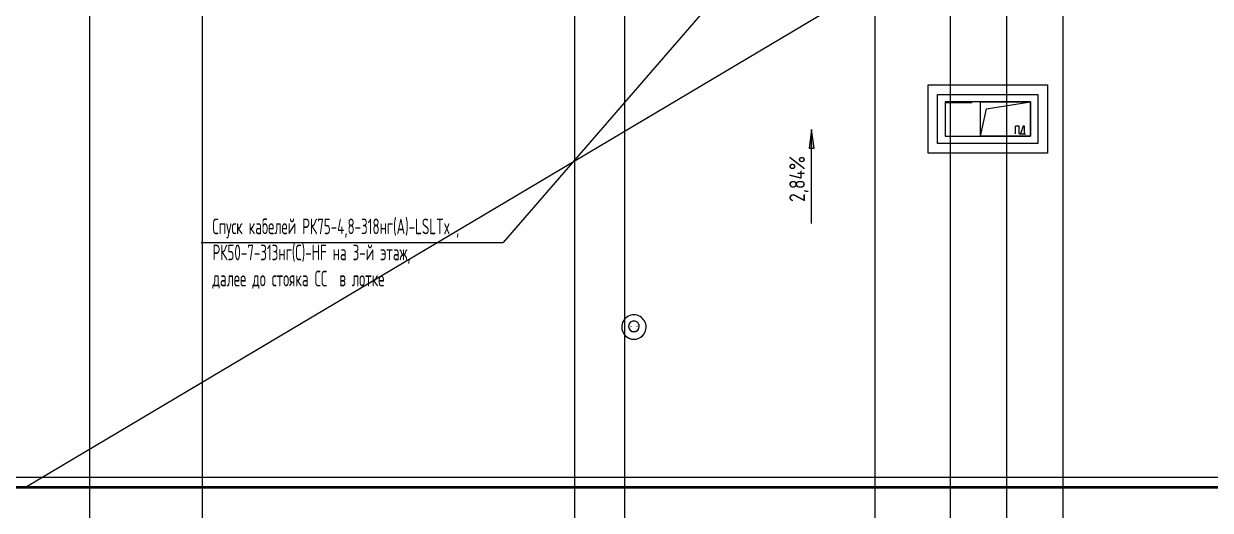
# Model space of a CAD drawing. Header units: millimetres. Extents: x -87434 to 499450, y -468665 to 122144.
# Drawn here: x 436494 to 455449, y -7013 to 764 of the extents above; entities that cross this region are included whole.
import ezdxf

# ---------------------------------------------------------------- set-up
doc = ezdxf.new("R2010")
doc.units = ezdxf.units.MM
doc.linetypes.add('ADSK_Линия сетки', pattern=[25, 20, -2.5, 0, -2.5])
for name, color, linetype, lineweight in [('Выноски', 5, 'Continuous', 15), ('Каркас несущий', 7, 'Continuous', 18), ('Крыши', 252, 'Continuous', 9), ('Оси', 252, 'Continuous', 9), ('Поручни', 252, 'Continuous', 9), ('Специальное оборудование', 252, 'Continuous', 18), ('Уклоны в точках', 252, 'Continuous', 9)]:
    doc.layers.add(name, color=color, linetype=linetype, lineweight=lineweight)
doc.layers.add('Стены', color=252, linetype='Continuous')
doc.styles.add('GOST Common_3', font='', dxfattribs={"height": 3.5})
doc.styles.add('TEXT', font='', dxfattribs={"width": 0.75})
doc.styles.get('GOST Common_3').set_extended_font_data('GOST 2.304 type A')
doc.styles.get('TEXT').set_extended_font_data('GOST type A')

# ---------------------------------------------------------------- blocks, each defined once
blk = doc.blocks.new('TN_Аэратор кровельный ТехноНИКОЛЬ ЭКО_Тип 2 - Аэратор кровельный ТехноНИКОЛЬ ЭКО 110x470мм-V27-Маркировочный план кровли')
at = {"layer": 'Специальное оборудование'}
for p, q in [((10219, -17838), (10219, -17838)), ((10329, -17826), (10329, -17829)), ((10364, -17829), (10364, -17832)), ((10464, -17832), (10464, -17829)), ((10499, -17829), (10499, -17826)), ((10609, -17838), (10609, -17838))]:
    blk.add_line(p, q, dxfattribs=at)
for centre, major_axis, start_param, end_param in [((10414, -17838), (195, 0), 0, 3.141593), ((10414, -17826), (85, 0), 0, 3.141593), ((10414, -17838), (195, 0), 3.141593, 6.283185), ((10414, -17838), (195, 0), 3.866576, 5.558202), ((10414, -17826), (85, 0), 3.141593, 6.283185), ((10414, -17829), (85, 0), 3.141593, 6.283185)]:
    blk.add_ellipse(centre, major_axis=major_axis, ratio=0.999598, start_param=start_param, end_param=end_param, dxfattribs=at)
blk = doc.blocks.new('Ограждение - Ограждение-5289488-Маркировочный план кровли')
at = {"layer": 'Поручни'}
for p, q in [((-33503, -20407), (34431, -20407)), ((-33482, -20386), (34410, -20386))]:
    blk.add_line(p, q, dxfattribs=at)
blk = doc.blocks.new('Кровля_Живописная')
at = {"layer": 'Уклоны в точках'}
blk.add_hatch(color=256, dxfattribs=at).paths.add_polyline_path([(-21750, 6297), (-21789, 5997), (-21710, 5997)])
at = {"color": 251, "lineweight": 18, "true_color": 0x636466}
for p, q in [((-19053, 6193), (-19053, 6738)), ((-19053, 6738), (-18253, 6738)), ((-18953, 6629), (-18253, 6738)), ((-18253, 6738), (-18253, 6193)), ((-19053, 6193), (-18953, 6629)), ((-18436, 6351), (-18494, 6351)), ((-18494, 6231), (-18494, 6351)), ((-18436, 6231), (-18436, 6351)), ((-18368, 6351), (-18411, 6231)), ((-18348, 6351), (-18368, 6351)), ((-18348, 6231), (-18348, 6351)), ((-18253, 6193), (-19053, 6193)), ((-18421, 6231), (-18421, 6216)), ((-18411, 6231), (-18421, 6231)), ((-18411, 6231), (-18348, 6231)), ((-18348, 6231), (-18338, 6231)), ((-18338, 6231), (-18338, 6216))]:
    blk.add_line(p, q, dxfattribs=at)
at = {"layer": 'Каркас несущий', "color": 251, "true_color": 0x636466}
for q in [(-19618, 6726), (-19188, 6738)]:
    blk.add_line((-19188, 6726), q, dxfattribs=at)
at = {"layer": 'Крыши'}
blk.add_line((-19136, 9598), (-34279, 592), dxfattribs=at)
at = {"layer": 'Оси', "linetype": 'ADSK_Линия сетки'}
for p, q in [((-33288, 54712), (-33288, -12888)), ((-31488, 54712), (-31488, -11557)), ((-25538, 54712), (-25538, -11618)), ((-19538, 54712), (-19538, -11618)), ((-24738, 17838), (-24738, -12888)), ((-20738, 17838), (-20738, -11618)), ((-18638, 17838), (-18638, -12888)), ((-17738, 17838), (-17738, -11618)), ((1529, 738), (-75410, 738))]:
    blk.add_line(p, q, dxfattribs=at)
at = {"layer": 'Стены', "lineweight": 18}
for p, q in [((-19890, 7010), (-17981, 7010)), ((-19890, 5921), (-19890, 7010)), ((-19738, 6858), (-18133, 6858)), ((-19738, 6073), (-19738, 6858)), ((-17981, 7010), (-17981, 5921)), ((-18133, 6073), (-19738, 6073)), ((-17981, 5921), (-19890, 5921))]:
    blk.add_line(p, q, dxfattribs=at)
at = {"layer": 'Стены', "color": 251, "lineweight": 18, "true_color": 0x636466}
for p, q in [((-18133, 6858), (-18133, 6073)), ((-18253, 6738), (-19618, 6738)), ((-19618, 6738), (-19618, 6193)), ((-18253, 6193), (-18253, 6738)), ((-19618, 6193), (-18253, 6193))]:
    blk.add_line(p, q, dxfattribs=at)
at = {"layer": 'Уклоны в точках'}
for p, q in [((-21750, 6297), (-21789, 5997)), ((-21710, 5997), (-21750, 6297)), ((-21789, 5997), (-21710, 5997))]:
    blk.add_line(p, q, dxfattribs=at)
at = {"layer": 'Уклоны в точках', "lineweight": 20}
blk.add_line((-21750, 4797), (-21750, 6297), dxfattribs=at)
at = {"layer": 'Поручни'}
blk.add_blockref('Ограждение - Ограждение-5289488-Маркировочный план кровли', (-35002, 20978), dxfattribs=at)
at = {"layer": 'Специальное оборудование'}
blk.add_blockref('TN_Аэратор кровельный ТехноНИКОЛЬ ЭКО_Тип 2 - Аэратор кровельный ТехноНИКОЛЬ ЭКО 110x470мм-V27-Маркировочный план кровли', (-35002, 20978), dxfattribs=at)
at = {"layer": 'Уклоны в точках', "lineweight": 20, "insert": (-22106, 5140), "char_height": 250, "width": 977.53, "attachment_point": 1, "rotation": 90, "line_spacing_factor": 1.022761, "style": 'GOST Common_3'}
blk.add_mtext('2,84%', dxfattribs=at)

msp = doc.modelspace()

# ---------------------------------------------------------------- linework, layer by layer
at = {"layer": 'Выноски'}
for p in [(448635.25573, 2445.3227), (439327.63511, -2731.97426)]:
    msp.add_line(p, (444150.9026, -2731.97426), dxfattribs=at)

# ---------------------------------------------------------------- block references
at = {"color": 0}
msp.add_blockref('Кровля_Живописная', (470829.95926, -7224.74798), dxfattribs=at)

# ---------------------------------------------------------------- texts
at = {"ltscale": 3, "insert": (439508.63511, -2911.97426), "char_height": 250, "width": 5835.8695152, "attachment_point": 4, "style": 'TEXT'}
msp.add_mtext('Спуск кабелей РК75-4,8-318нг(А)-LSLTx , РК50-7-313нг(С)-HF на 3-й этаж,\\Pдалее до стояка СС  в лотке', dxfattribs=at)

doc.saveas('drawing.dxf')
